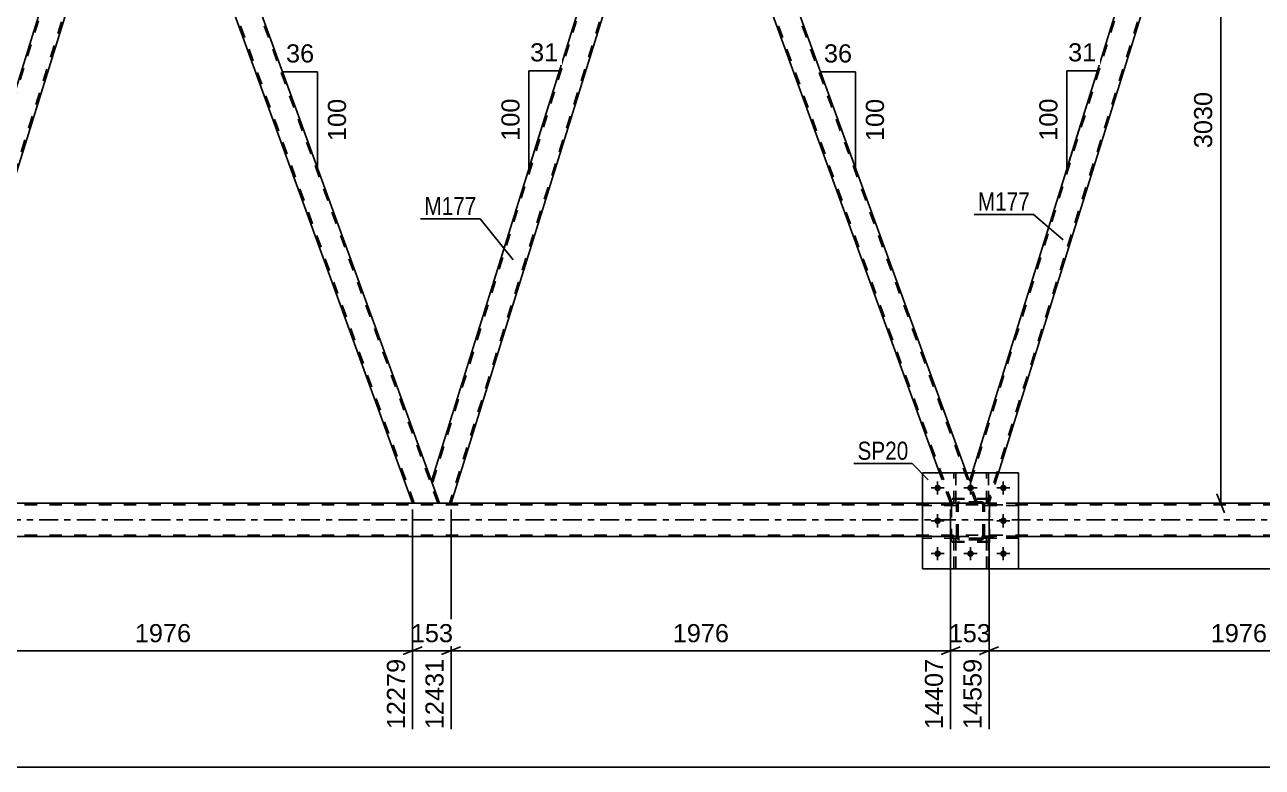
# Model space of a CAD drawing. Header units: millimetres. Extents: x 0 to 3371, y 0 to 1899.
# Drawn here: x 515.7 to 711.5, y 247.1 to 364.6 of the extents above; entities that cross this region are included whole.
import ezdxf

# ---------------------------------------------------------------- set-up
doc = ezdxf.new("R2010")
doc.units = ezdxf.units.MM
doc.linetypes.add('DXK_LINE_DOT2', pattern=[3.9198, 1.9599, -1.9599])
doc.linetypes.add('DXK_LINE_DOT3', pattern=[5.9187, 2.979, -0.9799, 0.9799, -0.9799])
doc.styles.add('Arial', font='ARIAL.TTF', dxfattribs={"height": 0.2})
doc.styles.add('Arial Narrow', font='ARIALN.TTF', dxfattribs={"height": 0.2})

# ---------------------------------------------------------------- blocks, each defined once
blk = doc.blocks.new('Part-203723786-3042 - 2801')
at = {"color": 7, "linetype": 'DXK_LINE_DOT2'}
for p, q in [((663.17, 288.84), (657.77, 288.84)), ((657.77, 288.52), (657.77, 288.84)), ((663.17, 288.52), (657.77, 288.52)), ((662.57, 288.52), (662.57, 288.84)), ((663.17, 288.84), (663.17, 288.52))]:
    blk.add_line(p, q, dxfattribs=at)
blk = doc.blocks.new('Part-203723786-2825 - 2801')
at = {"color": 2, "linetype": 'Continuous'}
for p, q in [((703.23, 410.08), (707.49, 410.08)), ((751.61, 288.86), (707.49, 410.08)), ((747.35, 288.86), (704.78, 405.83))]:
    blk.add_line(p, q, dxfattribs=at)
at = {"color": 7, "linetype": 'DXK_LINE_DOT2'}
for p, q in [((704.78, 405.83), (703.23, 410.08)), ((747.61, 288.86), (703.49, 410.08)), ((751.35, 288.86), (707.23, 410.08)), ((751.61, 288.86), (747.35, 288.86))]:
    blk.add_line(p, q, dxfattribs=at)
blk = doc.blocks.new('Part-203723786-2810 - 2801')
at = {"color": 7, "linetype": 'DXK_LINE_DOT2'}
for p, q in [((663.17, 288.6), (663.2, 288.78)), ((663.2, 288.78), (663.17, 288.6)), ((663.17, 283.56), (663.17, 288.6)), ((663.41, 288.6), (663.42, 288.69)), ((663.41, 283.56), (663.41, 288.6)), ((663.42, 288.69), (663.48, 288.77)), ((663.46, 289.04), (663.65, 289.08)), ((663.65, 289.08), (663.46, 289.04)), ((663.48, 288.77), (663.55, 288.82)), ((663.55, 288.82), (663.65, 288.84)), ((667.09, 289.08), (663.65, 289.08)), ((663.65, 288.84), (667.09, 288.84)), ((667.09, 289.08), (667.27, 289.04)), ((667.27, 289.04), (667.09, 289.08)), ((667.09, 288.84), (667.18, 288.82)), ((667.18, 288.82), (667.26, 288.77)), ((667.26, 288.77), (667.31, 288.69)), ((667.31, 288.69), (667.33, 288.6)), ((667.33, 283.56), (667.33, 288.6)), ((667.53, 288.78), (667.57, 288.6)), ((667.57, 288.6), (667.53, 288.78)), ((667.57, 283.56), (667.57, 288.6)), ((663.2, 283.38), (663.17, 283.56)), ((663.17, 283.56), (663.2, 283.38)), ((663.42, 283.47), (663.41, 283.56)), ((663.48, 283.39), (663.42, 283.47)), ((663.65, 283.08), (663.46, 283.12)), ((663.46, 283.12), (663.65, 283.08)), ((663.55, 283.34), (663.48, 283.39)), ((663.65, 283.32), (663.55, 283.34)), ((667.09, 283.32), (663.65, 283.32)), ((667.09, 283.08), (663.65, 283.08)), ((667.18, 283.34), (667.09, 283.32)), ((667.27, 283.12), (667.09, 283.08)), ((667.09, 283.08), (667.27, 283.12)), ((667.26, 283.39), (667.18, 283.34)), ((667.31, 283.47), (667.26, 283.39)), ((667.33, 283.56), (667.31, 283.47)), ((667.57, 283.56), (667.53, 283.38)), ((667.53, 283.38), (667.57, 283.56))]:
    blk.add_line(p, q, dxfattribs=at)
at = {"color": 7, "linetype": 'DXK_LINE_DOT3'}
blk.add_line((665.37, 286.08), (665.37, 286.08), dxfattribs=at)
at = {"color": 7, "linetype": 'DXK_LINE_DOT2'}
for centre, start, end in [((663.65, 288.6), 112.5, 157.5), ((663.65, 288.6), 112.5, 157.5), ((667.09, 288.6), 22.5, 67.5), ((667.09, 288.6), 22.5, 67.5), ((663.65, 283.56), 202.5, 247.5), ((663.65, 283.56), 202.5, 247.5), ((667.09, 283.56), 292.5, 337.5), ((667.09, 283.56), 292.5, 337.5)]:
    blk.add_arc(centre, 0.48, start, end, dxfattribs=at)
blk = doc.blocks.new('Part-203723786-2845 - 2801')
at = {"color": 7, "linetype": 'DXK_LINE_DOT2'}
for p, q in [((531.89, 410.08), (495.08, 291.96)), ((534.37, 406.2), (497.8, 288.86)), ((495.36, 293.68), (494.94, 292.33)), ((496.2, 288.86), (494.94, 292.33)), ((499.55, 293.68), (498.05, 288.86)), ((498.05, 288.86), (496.2, 288.86))]:
    blk.add_line(p, q, dxfattribs=at)
at = {"color": 2, "linetype": 'Continuous'}
for p, q in [((531.64, 410.08), (495.36, 293.68)), ((532.96, 410.08), (531.64, 410.08)), ((534.51, 405.83), (532.96, 410.08)), ((534.51, 405.83), (499.55, 293.68))]:
    blk.add_line(p, q, dxfattribs=at)
blk = doc.blocks.new('Part-203723786-2921 - 2801')
at = {"color": 7, "linetype": 'DXK_LINE_DOT2'}
for p, q in [((667.57, 288.52), (667.57, 288.84)), ((667.57, 288.84), (672.97, 288.84)), ((672.97, 288.52), (667.57, 288.52)), ((668.17, 288.52), (668.17, 288.84)), ((672.97, 288.84), (672.97, 288.52))]:
    blk.add_line(p, q, dxfattribs=at)
blk = doc.blocks.new('Part-203723786-3252 - 2801')
at = {"color": 7, "linetype": 'DXK_LINE_DOT2'}
for p, q in [((663.17, 283.64), (657.77, 283.64)), ((657.77, 283.32), (657.77, 283.64)), ((663.17, 283.32), (657.77, 283.32)), ((662.57, 283.32), (662.57, 283.64)), ((663.17, 283.64), (663.17, 283.32))]:
    blk.add_line(p, q, dxfattribs=at)
blk = doc.blocks.new('Part-203723786-2936 - 2801')
at = {"color": 7, "linetype": 'DXK_LINE_DOT2'}
for p, q in [((662.72, 278.48), (662.72, 283.32)), ((662.72, 283.32), (663.04, 283.32)), ((662.72, 282.72), (663.04, 282.72)), ((663.04, 283.32), (663.04, 278.48)), ((663.04, 278.48), (662.72, 278.48))]:
    blk.add_line(p, q, dxfattribs=at)
blk = doc.blocks.new('Part-203723786-3152 - 2801')
at = {"color": 7, "linetype": 'DXK_LINE_DOT2'}
for p, q in [((668.24, 283.32), (667.92, 283.32)), ((667.92, 283.32), (667.92, 278.48)), ((667.92, 282.72), (668.24, 282.72)), ((668.24, 278.48), (668.24, 283.32)), ((667.92, 278.48), (668.24, 278.48))]:
    blk.add_line(p, q, dxfattribs=at)
blk = doc.blocks.new('Part-203723786-2882 - 2801')
at = {"color": 7, "linetype": 'DXK_LINE_DOT2'}
for p, q in [((668.37, 289.62), (662.37, 289.62)), ((662.37, 282.82), (662.37, 289.62)), ((668.37, 282.82), (668.37, 289.62)), ((668.37, 282.82), (662.37, 282.82))]:
    blk.add_line(p, q, dxfattribs=at)
blk = doc.blocks.new('Part-203723786-3314 - 2801')
at = {"color": 7, "linetype": 'DXK_LINE_DOT2'}
for p, q in [((668.37, 289.48), (662.37, 289.48)), ((662.37, 282.68), (662.37, 289.48)), ((668.37, 282.68), (668.37, 289.48)), ((668.37, 282.68), (662.37, 282.68))]:
    blk.add_line(p, q, dxfattribs=at)
blk = doc.blocks.new('Part-203723786-2887 - 2801')
at = {"color": 2, "linetype": 'Continuous'}
for p, q in [((616.78, 410.08), (580.08, 292.33)), ((618.1, 410.08), (616.78, 410.08)), ((619.64, 405.83), (618.1, 410.08)), ((619.64, 405.83), (583.18, 288.86)), ((581.34, 288.86), (580.08, 292.33))]:
    blk.add_line(p, q, dxfattribs=at)
at = {"color": 7, "linetype": 'DXK_LINE_DOT2'}
for p, q in [((617.03, 410.08), (580.21, 291.96)), ((619.51, 406.2), (582.93, 288.86)), ((583.18, 288.86), (581.34, 288.86))]:
    blk.add_line(p, q, dxfattribs=at)
blk = doc.blocks.new('Part-203723786-2922 - 2801')
at = {"color": 7, "linetype": 'DXK_LINE_DOT2'}
for p, q in [((672.97, 288.84), (667.57, 288.84)), ((667.57, 288.84), (667.57, 288.52)), ((667.57, 288.52), (672.97, 288.52)), ((668.17, 288.52), (668.17, 288.84)), ((672.97, 288.52), (672.97, 288.84))]:
    blk.add_line(p, q, dxfattribs=at)
blk = doc.blocks.new('Part-203723786-2927 - 2801')
at = {"color": 2, "linetype": 'Continuous'}
for p, q in [((532.96, 410.08), (537.22, 410.08)), ((537.22, 410.08), (580.08, 292.33)), ((577.08, 288.86), (534.51, 405.83))]:
    blk.add_line(p, q, dxfattribs=at)
at = {"color": 7, "linetype": 'DXK_LINE_DOT2'}
for p, q in [((534.51, 405.83), (532.96, 410.08)), ((577.34, 288.86), (533.22, 410.08)), ((581.08, 288.86), (536.96, 410.08)), ((581.34, 288.86), (580.08, 292.33)), ((581.34, 288.86), (577.08, 288.86))]:
    blk.add_line(p, q, dxfattribs=at)
blk = doc.blocks.new('Part-203723786-3079 - 2801')
at = {"color": 7, "linetype": 'DXK_LINE_DOT2'}
for p, q in [((702.16, 410.08), (665.34, 291.96)), ((704.64, 406.2), (668.07, 288.86)), ((665.63, 293.68), (665.21, 292.33)), ((666.47, 288.86), (665.21, 292.33)), ((669.82, 293.68), (668.32, 288.86)), ((668.32, 288.86), (666.47, 288.86))]:
    blk.add_line(p, q, dxfattribs=at)
at = {"color": 2, "linetype": 'Continuous'}
for p, q in [((701.91, 410.08), (665.63, 293.68)), ((703.23, 410.08), (701.91, 410.08)), ((704.78, 405.83), (703.23, 410.08)), ((704.78, 405.83), (669.82, 293.68))]:
    blk.add_line(p, q, dxfattribs=at)
blk = doc.blocks.new('Part-203723786-3111 - 2801')
at = {"color": 7, "linetype": 'DXK_LINE_DOT2'}
for p, q in [((672.97, 283.64), (667.57, 283.64)), ((667.57, 283.64), (667.57, 283.32)), ((667.57, 283.32), (672.97, 283.32)), ((668.17, 283.32), (668.17, 283.64)), ((672.97, 283.32), (672.97, 283.64))]:
    blk.add_line(p, q, dxfattribs=at)
blk = doc.blocks.new('Part-203723786-3040 - 2801')
at = {"color": 7, "linetype": 'DXK_LINE_DOT2'}
for p, q in [((667.92, 288.84), (667.92, 293.68)), ((667.92, 293.68), (668.24, 293.68)), ((668.24, 293.68), (668.24, 288.84)), ((667.92, 289.44), (668.24, 289.44)), ((668.24, 288.84), (667.92, 288.84))]:
    blk.add_line(p, q, dxfattribs=at)
blk = doc.blocks.new('Part-203723786-3041 - 2801')
at = {"color": 7, "linetype": 'DXK_LINE_DOT2'}
for p, q in [((667.57, 283.32), (667.57, 283.64)), ((667.57, 283.64), (672.97, 283.64)), ((672.97, 283.32), (667.57, 283.32)), ((668.17, 283.32), (668.17, 283.64)), ((672.97, 283.64), (672.97, 283.32))]:
    blk.add_line(p, q, dxfattribs=at)
blk = doc.blocks.new('Part-203723786-3074 - 2801')
at = {"color": 2, "linetype": 'Continuous'}
for p, q in [((622.35, 410.08), (618.1, 410.08)), ((622.35, 410.08), (664.72, 293.68)), ((660.46, 293.68), (619.64, 405.83))]:
    blk.add_line(p, q, dxfattribs=at)
at = {"color": 7, "linetype": 'DXK_LINE_DOT2'}
for p, q in [((618.1, 410.08), (619.64, 405.83)), ((662.47, 288.86), (618.35, 410.08)), ((666.22, 288.86), (622.1, 410.08)), ((662.22, 288.86), (660.46, 293.68)), ((666.47, 288.86), (664.72, 293.68)), ((666.47, 288.86), (662.22, 288.86))]:
    blk.add_line(p, q, dxfattribs=at)
blk = doc.blocks.new('Part-203723786-3112 - 2801')
at = {"color": 7, "linetype": 'DXK_LINE_DOT2'}
for p, q in [((663.17, 288.84), (657.77, 288.84)), ((657.77, 288.84), (657.77, 288.52)), ((663.17, 288.52), (657.77, 288.52)), ((662.57, 288.52), (662.57, 288.84)), ((663.17, 288.52), (663.17, 288.84))]:
    blk.add_line(p, q, dxfattribs=at)
blk = doc.blocks.new('Part-203723786-3113 - 2801')
at = {"color": 2, "linetype": 'Continuous'}
for p, q in [((667.92, 293.68), (667.92, 293.68)), ((668.24, 293.68), (667.92, 293.68)), ((668.24, 293.68), (668.24, 293.68))]:
    blk.add_line(p, q, dxfattribs=at)
at = {"color": 7, "linetype": 'DXK_LINE_DOT2'}
for p, q in [((667.92, 288.84), (667.92, 293.68)), ((668.24, 288.84), (668.24, 293.68)), ((667.92, 289.44), (668.24, 289.44)), ((668.24, 288.84), (667.92, 288.84))]:
    blk.add_line(p, q, dxfattribs=at)
blk = doc.blocks.new('Part-203723786-3123 - 2801')
at = {"color": 7, "linetype": 'DXK_LINE_DOT2'}
for p, q in [((663.17, 283.64), (657.77, 283.64)), ((657.77, 283.64), (657.77, 283.32)), ((663.17, 283.32), (657.77, 283.32)), ((662.57, 283.32), (662.57, 283.64)), ((663.17, 283.32), (663.17, 283.64))]:
    blk.add_line(p, q, dxfattribs=at)
blk = doc.blocks.new('Part-203723786-3126 - 2801')
at = {"color": 7, "linetype": 'DXK_LINE_DOT2'}
for p, q in [((663.04, 283.32), (662.72, 283.32)), ((662.72, 283.32), (662.72, 278.48)), ((662.72, 282.72), (663.04, 282.72)), ((663.04, 278.48), (663.04, 283.32)), ((662.72, 278.48), (663.04, 278.48))]:
    blk.add_line(p, q, dxfattribs=at)
blk = doc.blocks.new('Part-203723786-3140 - 2801')
at = {"color": 2, "linetype": 'Continuous'}
for p, q in [((662.72, 293.68), (662.72, 293.68)), ((663.04, 293.68), (662.72, 293.68)), ((663.04, 293.68), (663.04, 293.68))]:
    blk.add_line(p, q, dxfattribs=at)
at = {"color": 7, "linetype": 'DXK_LINE_DOT2'}
for p, q in [((662.72, 288.84), (662.72, 293.68)), ((663.04, 288.84), (663.04, 293.68)), ((662.72, 289.44), (663.04, 289.44)), ((663.04, 288.84), (662.72, 288.84))]:
    blk.add_line(p, q, dxfattribs=at)
blk = doc.blocks.new('Part-203723786-3169 - 2801')
at = {"color": 7, "linetype": 'DXK_LINE_DOT2'}
for p, q in [((663.17, 288.6), (663.2, 288.78)), ((663.2, 288.78), (663.17, 288.6)), ((663.17, 283.56), (663.17, 288.6)), ((663.41, 288.6), (663.42, 288.69)), ((663.41, 283.56), (663.41, 288.6)), ((663.42, 288.69), (663.48, 288.77)), ((663.46, 289.04), (663.65, 289.08)), ((663.65, 289.08), (663.46, 289.04)), ((663.48, 288.77), (663.55, 288.82)), ((663.55, 288.82), (663.65, 288.84)), ((667.09, 289.08), (663.65, 289.08)), ((663.65, 288.84), (667.09, 288.84)), ((667.09, 289.08), (667.27, 289.04)), ((667.27, 289.04), (667.09, 289.08)), ((667.09, 288.84), (667.18, 288.82)), ((667.18, 288.82), (667.26, 288.77)), ((667.26, 288.77), (667.31, 288.69)), ((667.31, 288.69), (667.33, 288.6)), ((667.33, 283.56), (667.33, 288.6)), ((667.53, 288.78), (667.57, 288.6)), ((667.57, 288.6), (667.53, 288.78)), ((667.57, 283.56), (667.57, 288.6)), ((663.2, 283.38), (663.17, 283.56)), ((663.17, 283.56), (663.2, 283.38)), ((663.42, 283.47), (663.41, 283.56)), ((663.48, 283.39), (663.42, 283.47)), ((663.65, 283.08), (663.46, 283.12)), ((663.46, 283.12), (663.65, 283.08)), ((663.55, 283.34), (663.48, 283.39)), ((663.65, 283.32), (663.55, 283.34)), ((667.09, 283.32), (663.65, 283.32)), ((667.09, 283.08), (663.65, 283.08)), ((667.18, 283.34), (667.09, 283.32)), ((667.27, 283.12), (667.09, 283.08)), ((667.09, 283.08), (667.27, 283.12)), ((667.26, 283.39), (667.18, 283.34)), ((667.31, 283.47), (667.26, 283.39)), ((667.33, 283.56), (667.31, 283.47)), ((667.57, 283.56), (667.53, 283.38)), ((667.53, 283.38), (667.57, 283.56))]:
    blk.add_line(p, q, dxfattribs=at)
at = {"color": 7, "linetype": 'DXK_LINE_DOT3'}
blk.add_line((665.37, 286.08), (665.37, 286.08), dxfattribs=at)
at = {"color": 7, "linetype": 'DXK_LINE_DOT2'}
for centre, start, end in [((663.65, 288.6), 112.5, 157.5), ((663.65, 288.6), 112.5, 157.5), ((667.09, 288.6), 22.5, 67.5), ((667.09, 288.6), 22.5, 67.5), ((663.65, 283.56), 202.5, 247.5), ((663.65, 283.56), 202.5, 247.5), ((667.09, 283.56), 292.5, 337.5), ((667.09, 283.56), 292.5, 337.5)]:
    blk.add_arc(centre, 0.48, start, end, dxfattribs=at)
blk = doc.blocks.new('Part-203723786-3190 - 2801')
at = {"color": 7, "linetype": 'DXK_LINE_DOT2'}
for p, q in [((657.77, 293.68), (672.97, 293.68)), ((657.77, 293.68), (657.77, 278.48)), ((672.97, 293.68), (672.97, 278.48)), ((657.77, 278.48), (672.97, 278.48))]:
    blk.add_line(p, q, dxfattribs=at)
blk = doc.blocks.new('Bolt-203723786-3192 - 2801')
at = {"color": 1, "linetype": 'Continuous'}
for p, q in [((660.17, 292.32), (660.17, 291.63)), ((665.37, 292.32), (665.37, 291.63)), ((670.57, 292.32), (670.57, 291.63)), ((659.13, 291.28), (659.82, 291.28)), ((660.17, 290.24), (660.17, 290.93)), ((661.21, 291.28), (660.51, 291.28)), ((664.33, 291.28), (665.02, 291.28)), ((665.37, 290.24), (665.37, 290.93)), ((666.41, 291.28), (665.71, 291.28)), ((669.53, 291.28), (670.22, 291.28)), ((670.57, 290.24), (670.57, 290.93)), ((671.61, 291.28), (670.91, 291.28)), ((659.13, 286.08), (659.82, 286.08)), ((660.17, 287.12), (660.17, 286.43)), ((661.21, 286.08), (660.51, 286.08)), ((669.53, 286.08), (670.22, 286.08)), ((670.57, 287.12), (670.57, 286.43)), ((671.61, 286.08), (670.91, 286.08)), ((660.17, 285.04), (660.17, 285.73)), ((670.57, 285.04), (670.57, 285.73)), ((659.13, 280.88), (659.82, 280.88)), ((660.17, 281.92), (660.17, 281.23)), ((660.17, 279.84), (660.17, 280.53)), ((661.21, 280.88), (660.51, 280.88)), ((664.33, 280.88), (665.02, 280.88)), ((665.37, 281.92), (665.37, 281.23)), ((665.37, 279.84), (665.37, 280.53)), ((666.41, 280.88), (665.71, 280.88)), ((669.53, 280.88), (670.22, 280.88)), ((670.57, 281.92), (670.57, 281.23)), ((670.57, 279.84), (670.57, 280.53)), ((671.61, 280.88), (670.91, 280.88))]:
    blk.add_line(p, q, dxfattribs=at)
blk = doc.blocks.new('Part-203723786-3241 - 2801')
at = {"color": 2, "linetype": 'Continuous'}
for p, q in [((672.97, 293.68), (657.77, 293.68)), ((657.77, 278.48), (657.77, 293.68)), ((672.97, 278.48), (672.97, 293.68)), ((672.97, 278.48), (657.77, 278.48))]:
    blk.add_line(p, q, dxfattribs=at)
blk = doc.blocks.new('Part-203723786-3251 - 2801')
at = {"color": 7, "linetype": 'DXK_LINE_DOT2'}
for p, q in [((662.72, 288.84), (662.72, 293.68)), ((662.72, 293.68), (663.04, 293.68)), ((663.04, 293.68), (663.04, 288.84)), ((662.72, 289.44), (663.04, 289.44)), ((663.04, 288.84), (662.72, 288.84))]:
    blk.add_line(p, q, dxfattribs=at)
blk = doc.blocks.new('Part-203723786-3262 - 2801')
at = {"color": 7, "linetype": 'DXK_LINE_DOT2'}
for p, q in [((772.43, 288.62), (85.94, 288.62)), ((672.97, 288.86), (657.77, 288.86)), ((772.43, 283.82), (85.94, 283.82)), ((672.97, 283.58), (657.77, 283.58))]:
    blk.add_line(p, q, dxfattribs=at)
at = {"color": 2, "linetype": 'Continuous'}
for p, q in [((657.77, 288.86), (502.7, 288.86)), ((772.43, 288.86), (672.97, 288.86)), ((657.77, 283.58), (502.7, 283.58)), ((772.43, 283.58), (672.97, 283.58))]:
    blk.add_line(p, q, dxfattribs=at)
at = {"color": 7, "linetype": 'DXK_LINE_DOT3'}
blk.add_line((85.94, 286.22), (772.43, 286.22), dxfattribs=at)
blk = doc.blocks.new('Part-203723786-3290 - 2801')
at = {"color": 7, "linetype": 'DXK_LINE_DOT2'}
for p, q in [((667.92, 278.48), (667.92, 283.32)), ((667.92, 283.32), (668.24, 283.32)), ((667.92, 282.72), (668.24, 282.72)), ((668.24, 283.32), (668.24, 278.48)), ((668.24, 278.48), (667.92, 278.48))]:
    blk.add_line(p, q, dxfattribs=at)
blk = doc.blocks.new('Bolt-203723786-3313 - 2801')
at = {"linetype": 'Continuous'}
for points in [[(660.69, 291.28, -1), (659.65, 291.28, -1)], [(665.89, 291.28, -1), (664.85, 291.28, -1)], [(671.09, 291.28, -1), (670.05, 291.28, -1)], [(660.69, 286.08, -1), (659.65, 286.08, -1)], [(671.09, 286.08, -1), (670.05, 286.08, -1)], [(660.69, 280.88, -1), (659.65, 280.88, -1)], [(665.89, 280.88, -1), (664.85, 280.88, -1)], [(671.09, 280.88, -1), (670.05, 280.88, -1)]]:
    blk.add_hatch(color=1, dxfattribs=at).paths.add_polyline_path(points)
at = {"color": 1, "linetype": 'Continuous'}
for p, q in [((660.17, 292.32), (660.17, 290.24)), ((665.37, 292.32), (665.37, 290.24)), ((670.57, 292.32), (670.57, 290.24)), ((661.21, 291.28), (659.13, 291.28)), ((666.41, 291.28), (664.33, 291.28)), ((671.61, 291.28), (669.53, 291.28)), ((661.21, 286.08), (659.13, 286.08)), ((660.17, 287.12), (660.17, 285.04)), ((671.61, 286.08), (669.53, 286.08)), ((670.57, 287.12), (670.57, 285.04)), ((661.21, 280.88), (659.13, 280.88)), ((660.17, 281.92), (660.17, 279.84)), ((666.41, 280.88), (664.33, 280.88)), ((665.37, 281.92), (665.37, 279.84)), ((671.61, 280.88), (669.53, 280.88)), ((670.57, 281.92), (670.57, 279.84))]:
    blk.add_line(p, q, dxfattribs=at)
blk = doc.blocks.new('StraightDimension-203723786-4306 - 2801')
at = {"color": 7, "linetype": 'Continuous'}
for p, q in [((662.22, 287.86), (662.22, 253.11)), ((668.32, 287.86), (668.32, 253.11)), ((660.72, 264.92), (663.72, 266.12)), ((662.22, 265.52), (668.32, 265.52)), ((669.82, 266.12), (666.82, 264.92))]:
    blk.add_line(p, q, dxfattribs=at)
at = {"color": 0}
blk.add_wipeout([(669.2, 266.27), (669.2, 270.47), (661.33, 270.47), (661.33, 266.27)], dxfattribs=at)
at = {"color": 0, "linetype": 'Continuous'}
blk.add_wipeout([(667.72, 264.82), (663.52, 264.82), (663.52, 252.51), (667.72, 252.51)], dxfattribs=at)
at = {"color": 3, "style": 'Arial'}
blk.add_text('153', height=2.865, dxfattribs=at).set_placement((661.93, 266.87))
at = {"color": 3, "linetype": 'Continuous', "style": 'Arial'}
blk.add_text('14559', height=2.865, rotation=90.0002, dxfattribs=at).set_placement((667.12, 253.11))
blk = doc.blocks.new('AngleDimension-203723786-3596 - 2801')
at = {"color": 7, "linetype": 'Continuous'}
for p, q in [((595.5, 357.26), (600.32, 357.26)), ((595.5, 341.8), (600.32, 357.26)), ((595.5, 341.8), (595.5, 357.26)), ((596.82, 346.04), (600.32, 357.26))]:
    blk.add_line(p, q, dxfattribs=at)
at = {"color": 0}
for points in [[(600.73, 358.16), (600.73, 362.36), (595.08, 362.36), (595.08, 358.16)], [(594.6, 353.47), (590.4, 353.47), (590.4, 345.6), (594.6, 345.6)]]:
    blk.add_wipeout(points, dxfattribs=at)
at = {"color": 3, "style": 'Arial'}
blk.add_text('31', height=2.865, dxfattribs=at).set_placement((595.68, 358.76))
blk.add_text('100', height=2.865, rotation=90.0002, dxfattribs=at).set_placement((594, 346.2))
blk = doc.blocks.new('AngleDimension-203723786-3539 - 2801')
at = {"color": 7, "linetype": 'Continuous'}
for p, q in [((680.63, 357.26), (685.45, 357.26)), ((680.63, 341.8), (685.45, 357.26)), ((680.63, 341.8), (680.63, 357.26)), ((681.95, 346.04), (685.45, 357.26))]:
    blk.add_line(p, q, dxfattribs=at)
at = {"color": 0}
for points in [[(685.86, 358.16), (685.86, 362.36), (680.22, 362.36), (680.22, 358.16)], [(679.73, 353.47), (675.53, 353.47), (675.53, 345.6), (679.73, 345.6)]]:
    blk.add_wipeout(points, dxfattribs=at)
at = {"color": 3, "style": 'Arial'}
blk.add_text('31', height=2.865, dxfattribs=at).set_placement((680.82, 358.76))
blk.add_text('100', height=2.865, rotation=90.0002, dxfattribs=at).set_placement((679.13, 346.2))
blk = doc.blocks.new('StraightDimension-203723786-4282 - 2801')
at = {"color": 7, "linetype": 'Continuous'}
for p, q in [((583.18, 287.86), (583.18, 253.11)), ((662.22, 287.86), (662.22, 253.11)), ((584.68, 266.12), (581.68, 264.92)), ((583.18, 265.52), (662.22, 265.52)), ((660.72, 264.92), (663.72, 266.12))]:
    blk.add_line(p, q, dxfattribs=at)
at = {"color": 0}
blk.add_wipeout([(627.75, 266.27), (627.75, 270.47), (617.65, 270.47), (617.65, 266.27)], dxfattribs=at)
at = {"color": 0, "linetype": 'Continuous'}
blk.add_wipeout([(661.62, 264.82), (657.42, 264.82), (657.42, 252.51), (661.62, 252.51)], dxfattribs=at)
at = {"color": 3, "style": 'Arial'}
blk.add_text('1976', height=2.865, dxfattribs=at).set_placement((618.25, 266.87))
at = {"color": 3, "linetype": 'Continuous', "style": 'Arial'}
blk.add_text('14407', height=2.865, rotation=90.0002, dxfattribs=at).set_placement((661.02, 253.11))
blk = doc.blocks.new('StraightDimension-203723786-3550 - 2801')
at = {"color": 7, "linetype": 'Continuous'}
for p, q in [((705.57, 408.58), (704.37, 411.58)), ((710.28, 410.08), (702.12, 410.08)), ((704.97, 288.86), (704.97, 410.08)), ((704.37, 290.36), (705.57, 287.36)), ((704.55, 288.86), (707.37, 288.86))]:
    blk.add_line(p, q, dxfattribs=at)
at = {"color": 0}
blk.add_wipeout([(704.22, 354.51), (700.02, 354.51), (700.02, 344.42), (704.22, 344.42)], dxfattribs=at)
at = {"color": 3, "style": 'Arial'}
blk.add_text('3030', height=2.865, rotation=90.0002, dxfattribs=at).set_placement((703.62, 345.02))
blk = doc.blocks.new('AngleDimension-203723786-3335 - 2801')
at = {"color": 7, "linetype": 'Continuous'}
for p, q in [((647.18, 357.09), (641.64, 357.09)), ((647.18, 341.87), (641.64, 357.09)), ((647.18, 341.87), (647.18, 357.09)), ((647.18, 341.87), (647.18, 341.87))]:
    blk.add_line(p, q, dxfattribs=at)
at = {"color": 0}
for points in [[(647.23, 357.99), (647.23, 362.19), (641.58, 362.19), (641.58, 357.99)], [(652.28, 353.42), (648.08, 353.42), (648.08, 345.55), (652.28, 345.55)]]:
    blk.add_wipeout(points, dxfattribs=at)
at = {"color": 3, "style": 'Arial'}
blk.add_text('36', height=2.865, dxfattribs=at).set_placement((642.18, 358.59))
blk.add_text('100', height=2.865, rotation=90.0002, dxfattribs=at).set_placement((651.68, 346.15))
blk = doc.blocks.new('AngleDimension-203723786-3349 - 2801')
at = {"color": 7, "linetype": 'Continuous'}
for p, q in [((562.04, 357.09), (556.5, 357.09)), ((562.04, 341.87), (556.5, 357.09)), ((562.04, 341.87), (562.04, 357.09)), ((562.04, 341.87), (562.04, 341.87))]:
    blk.add_line(p, q, dxfattribs=at)
at = {"color": 0}
for points in [[(562.1, 357.99), (562.1, 362.19), (556.45, 362.19), (556.45, 357.99)], [(567.14, 353.42), (562.94, 353.42), (562.94, 345.55), (567.14, 345.55)]]:
    blk.add_wipeout(points, dxfattribs=at)
at = {"color": 3, "style": 'Arial'}
blk.add_text('36', height=2.865, dxfattribs=at).set_placement((557.05, 358.59))
blk.add_text('100', height=2.865, rotation=90.0002, dxfattribs=at).set_placement((566.54, 346.15))
blk = doc.blocks.new('StraightDimension-203723786-4258 - 2801')
at = {"color": 7, "linetype": 'Continuous'}
for p, q in [((577.08, 287.86), (577.08, 253.11)), ((583.18, 287.86), (583.18, 253.11)), ((575.58, 264.92), (578.58, 266.12)), ((577.08, 265.52), (583.18, 265.52)), ((584.68, 266.12), (581.68, 264.92))]:
    blk.add_line(p, q, dxfattribs=at)
at = {"color": 0}
blk.add_wipeout([(584.07, 266.27), (584.07, 270.47), (576.2, 270.47), (576.2, 266.27)], dxfattribs=at)
at = {"color": 0, "linetype": 'Continuous'}
blk.add_wipeout([(582.58, 264.82), (578.38, 264.82), (578.38, 252.51), (582.58, 252.51)], dxfattribs=at)
at = {"color": 3, "style": 'Arial'}
blk.add_text('153', height=2.865, dxfattribs=at).set_placement((576.8, 266.87))
at = {"color": 3, "linetype": 'Continuous', "style": 'Arial'}
blk.add_text('12431', height=2.865, rotation=90.0002, dxfattribs=at).set_placement((581.98, 253.11))
blk = doc.blocks.new('StraightDimension-203723786-4234 - 2801')
at = {"color": 7, "linetype": 'Continuous'}
for p, q in [((498.05, 287.86), (498.05, 253.11)), ((577.08, 287.86), (577.08, 253.11)), ((499.55, 266.12), (496.55, 264.92)), ((498.05, 265.52), (577.08, 265.52)), ((575.58, 264.92), (578.58, 266.12))]:
    blk.add_line(p, q, dxfattribs=at)
at = {"color": 0}
blk.add_wipeout([(542.61, 266.27), (542.61, 270.47), (532.52, 270.47), (532.52, 266.27)], dxfattribs=at)
at = {"color": 0, "linetype": 'Continuous'}
blk.add_wipeout([(576.48, 264.82), (572.28, 264.82), (572.28, 252.51), (576.48, 252.51)], dxfattribs=at)
at = {"color": 3, "style": 'Arial'}
blk.add_text('1976', height=2.865, dxfattribs=at).set_placement((533.12, 266.87))
at = {"color": 3, "linetype": 'Continuous', "style": 'Arial'}
blk.add_text('12279', height=2.865, rotation=90.0002, dxfattribs=at).set_placement((575.88, 253.11))
blk = doc.blocks.new('StraightDimension-203723786-4330 - 2801')
at = {"color": 7, "linetype": 'Continuous'}
for p, q in [((668.32, 287.86), (668.32, 253.11)), ((747.35, 287.86), (747.35, 253.11)), ((669.82, 266.12), (666.82, 264.92)), ((668.32, 265.52), (747.35, 265.52)), ((745.85, 264.92), (748.85, 266.12))]:
    blk.add_line(p, q, dxfattribs=at)
at = {"color": 0}
blk.add_wipeout([(712.88, 266.27), (712.88, 270.47), (702.79, 270.47), (702.79, 266.27)], dxfattribs=at)
at = {"color": 0, "linetype": 'Continuous'}
blk.add_wipeout([(746.75, 264.82), (742.55, 264.82), (742.55, 252.51), (746.75, 252.51)], dxfattribs=at)
at = {"color": 3, "style": 'Arial'}
blk.add_text('1976', height=2.865, dxfattribs=at).set_placement((703.39, 266.87))
at = {"color": 3, "linetype": 'Continuous', "style": 'Arial'}
blk.add_text('16535', height=2.865, rotation=90.0002, dxfattribs=at).set_placement((746.15, 253.11))
blk = doc.blocks.new('StraightDimension-203723786-4372 - 2801')
at = {"color": 7, "linetype": 'Continuous'}
blk.add_line((39.72, 247.09), (783.29, 247.09), dxfattribs=at)
blk = doc.blocks.new('StraightDimension-203723786-10296 - 2801')
at = {"color": 7, "linetype": 'Continuous'}
for p, q in [((817.73, 428.18), (816.53, 431.18)), ((756.83, 429.68), (819.53, 429.68)), ((817.13, 278.48), (817.13, 429.68)), ((671.52, 278.48), (819.53, 278.48)), ((816.53, 279.98), (817.73, 276.98))]:
    blk.add_line(p, q, dxfattribs=at)
at = {"color": 0}
blk.add_wipeout([(816.38, 359.13), (812.18, 359.13), (812.18, 349.03), (816.38, 349.03)], dxfattribs=at)
at = {"color": 3, "style": 'Arial'}
blk.add_text('3780', height=2.865, rotation=90.0002, dxfattribs=at).set_placement((815.78, 349.63))
blk = doc.blocks.new('Mark-203723786-2883 - 2801')
at = {"color": 0}
blk.add_wipeout([(587.17, 334.44), (587.17, 337.44), (578.95, 337.44), (578.95, 334.44)], dxfattribs=at)
blk.add_wipeout([(587.17, 334.44), (587.17, 337.44), (578.95, 337.44), (578.95, 334.44)], dxfattribs=at)
at = {"color": 30, "linetype": 'Continuous'}
for p in [(578.35, 333.84), (592.99, 327.36)]:
    blk.add_line(p, (587.77, 333.84), dxfattribs=at)
at = {"color": 3, "style": 'Arial Narrow'}
blk.add_text('M177', height=2.863, dxfattribs=at).set_placement((578.95, 334.44))
blk = doc.blocks.new('Mark-203723786-3237 - 2801')
at = {"color": 0}
blk.add_wipeout([(655.53, 295.73), (655.53, 298.73), (647.5, 298.73), (647.5, 295.73)], dxfattribs=at)
blk.add_wipeout([(655.53, 295.73), (655.53, 298.73), (647.5, 298.73), (647.5, 295.73)], dxfattribs=at)
at = {"color": 30, "linetype": 'Continuous'}
for p in [(646.9, 295.13), (658.65, 292.56)]:
    blk.add_line(p, (656.13, 295.13), dxfattribs=at)
at = {"color": 3, "style": 'Arial Narrow'}
blk.add_text('SP20', height=2.863, dxfattribs=at).set_placement((647.5, 295.73))
blk = doc.blocks.new('Mark-203723786-3075 - 2801')
at = {"color": 0}
blk.add_wipeout([(674.76, 335.16), (674.76, 338.16), (666.54, 338.16), (666.54, 335.16)], dxfattribs=at)
blk.add_wipeout([(674.76, 335.16), (674.76, 338.16), (666.54, 338.16), (666.54, 335.16)], dxfattribs=at)
at = {"color": 30, "linetype": 'Continuous'}
for p in [(665.94, 334.56), (680.03, 330.55)]:
    blk.add_line(p, (675.36, 334.56), dxfattribs=at)
at = {"color": 3, "style": 'Arial Narrow'}
blk.add_text('M177', height=2.863, dxfattribs=at).set_placement((666.54, 335.16))

msp = doc.modelspace()

# ---------------------------------------------------------------- block references
for name in ['Part-203723786-2845 - 2801', 'Part-203723786-2927 - 2801', 'Part-203723786-2887 - 2801', 'Part-203723786-3074 - 2801', 'Part-203723786-3079 - 2801', 'Part-203723786-2825 - 2801', 'Part-203723786-3190 - 2801', 'Part-203723786-3241 - 2801', 'Bolt-203723786-3192 - 2801', 'Bolt-203723786-3313 - 2801', 'Part-203723786-3140 - 2801', 'Part-203723786-3251 - 2801', 'Part-203723786-3040 - 2801', 'Part-203723786-3113 - 2801', 'Part-203723786-3262 - 2801', 'Part-203723786-3042 - 2801', 'Part-203723786-3112 - 2801', 'Part-203723786-2882 - 2801', 'Part-203723786-3314 - 2801', 'Part-203723786-2810 - 2801', 'Part-203723786-3169 - 2801', 'Part-203723786-2921 - 2801', 'Part-203723786-2922 - 2801', 'Part-203723786-3252 - 2801', 'Part-203723786-3123 - 2801', 'Part-203723786-2936 - 2801', 'Part-203723786-3126 - 2801', 'Part-203723786-3111 - 2801', 'Part-203723786-3041 - 2801', 'Part-203723786-3152 - 2801', 'Part-203723786-3290 - 2801']:
    msp.add_blockref(name, (0, 0))

# ---------------------------------------------------------------- next in the draw order: block references
for name in ['StraightDimension-203723786-3550 - 2801', 'AngleDimension-203723786-3596 - 2801', 'AngleDimension-203723786-3539 - 2801', 'AngleDimension-203723786-3349 - 2801', 'AngleDimension-203723786-3335 - 2801', 'StraightDimension-203723786-4306 - 2801']:
    msp.add_blockref(name, (0, 0))

# ---------------------------------------------------------------- next in the draw order: block references
for name in ['StraightDimension-203723786-4282 - 2801', 'StraightDimension-203723786-4330 - 2801']:
    msp.add_blockref(name, (0, 0))

# ---------------------------------------------------------------- next in the draw order: block references
msp.add_blockref('StraightDimension-203723786-4258 - 2801', (0, 0))

# ---------------------------------------------------------------- next in the draw order: block references
msp.add_blockref('StraightDimension-203723786-4234 - 2801', (0, 0))

# ---------------------------------------------------------------- next in the draw order: block references
msp.add_blockref('StraightDimension-203723786-4372 - 2801', (0, 0))

# ---------------------------------------------------------------- next in the draw order: block references
for name in ['StraightDimension-203723786-10296 - 2801', 'Mark-203723786-2883 - 2801', 'Mark-203723786-3237 - 2801']:
    msp.add_blockref(name, (0, 0))

# ---------------------------------------------------------------- next in the draw order: block references
msp.add_blockref('Mark-203723786-3075 - 2801', (0, 0))

doc.saveas('drawing.dxf')
